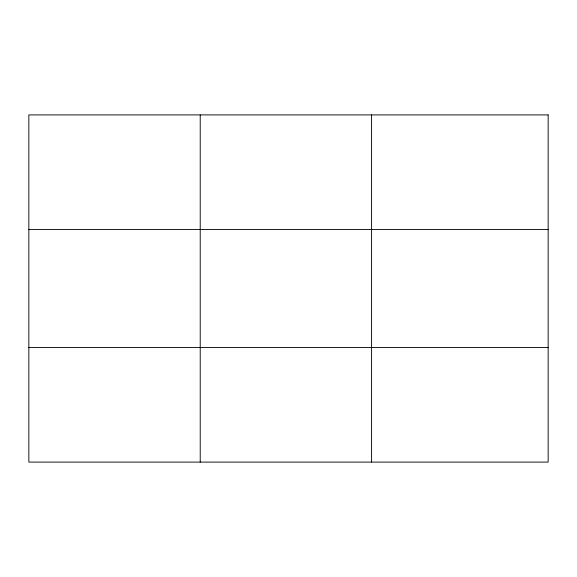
<?xml version="1.0" encoding="UTF-8"?>
<svg xmlns="http://www.w3.org/2000/svg" width="577" height="577" viewBox="0 0 577 577"><rect width="100%" height="100%" fill="white"/><g stroke="black" fill="none" stroke-linecap="round" stroke-linejoin="round"><path stroke-width="0.87" d="M200.219 462.098L200.219 114.902M371.588 462.098L371.588 114.902M28.85 229.48L548.15 229.48M28.85 347.52L548.15 347.52M548.15 114.902L548.15 462.098L28.85 462.098L28.85 114.902L548.15 114.902"/></g></svg>
